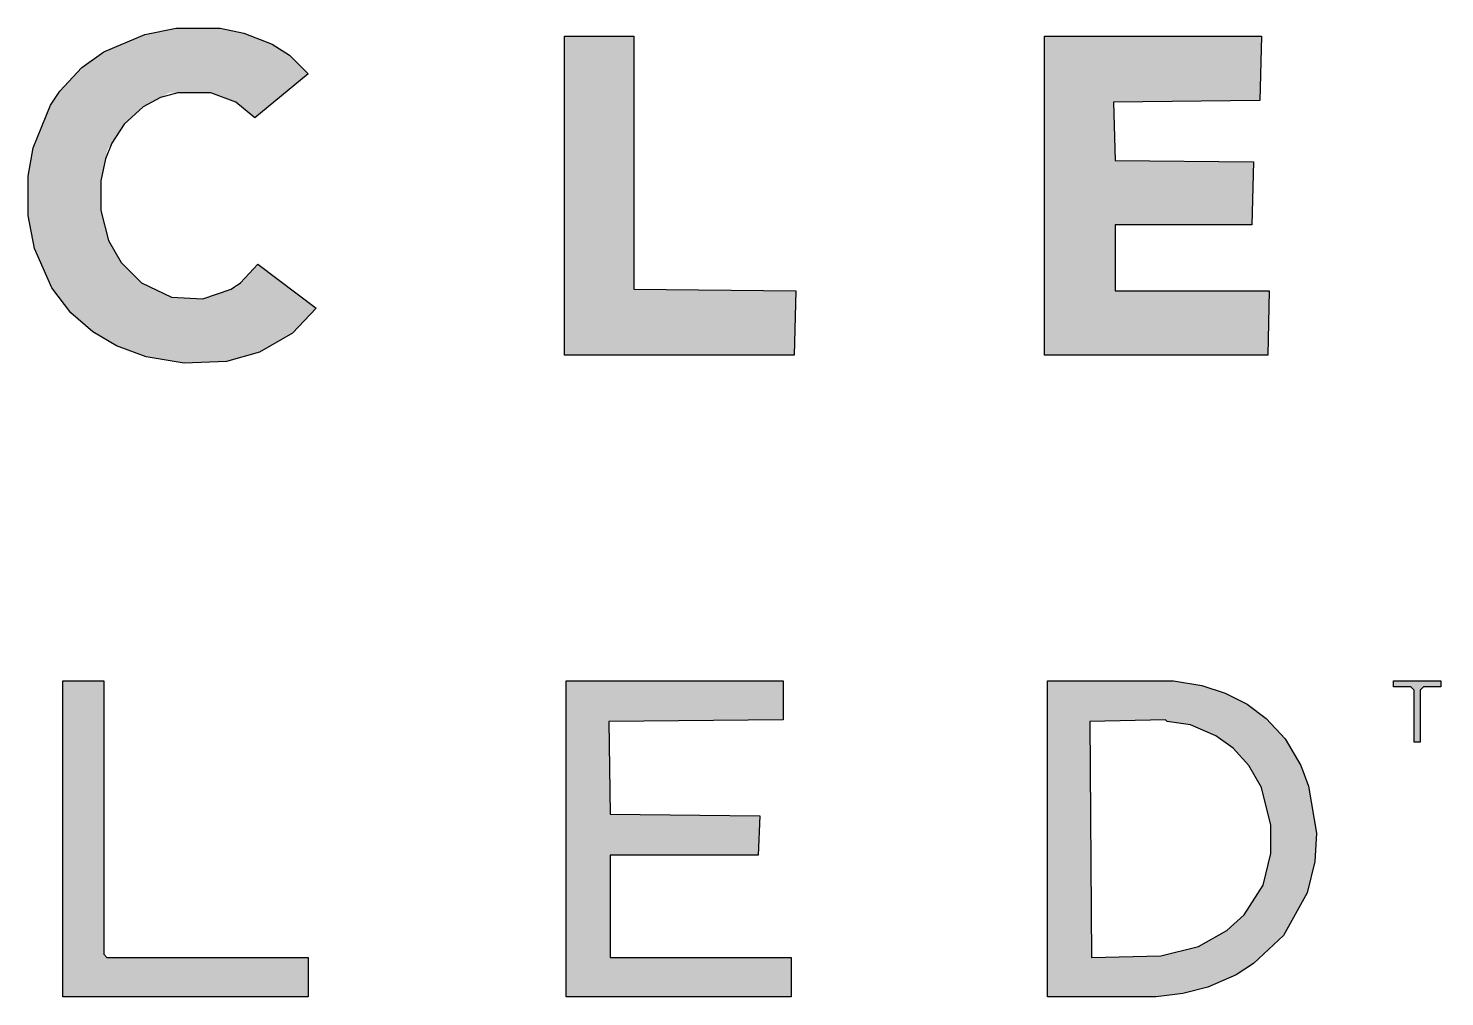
# Model space of a CAD drawing. Header units: millimetres. Extents: x 430 to 9320, y -2045 to 5442.
# Drawn here: x 9319.066 to 9319.625, y 699.17 to 699.552 of the extents above; entities that cross this region are included whole.
import ezdxf

# ---------------------------------------------------------------- set-up
doc = ezdxf.new("R2010")
doc.units = ezdxf.units.MM

# ---------------------------------------------------------------- blocks, each defined once
blk = doc.blocks.new('ClearLED logo')
at = {"linetype": 'Continuous', "true_color": 0x137dc0}
h = blk.add_hatch(color=152, dxfattribs=at)
h.dxf.hatch_style = 1
h.paths.add_polyline_path([(208088.8, 157718.28), (208100.8, 157729.28), (208117.3, 157738.28), (208143.8, 157738.28), (208159.8, 157732.28), (208171.8, 157722.28), (208205.8, 157750.28), (208193.8, 157762.28), (208182.8, 157769.28), (208164.8, 157776.28), (208149.8, 157779.28), (208121.8, 157779.28), (208101.8, 157775.28), (208075.8, 157764.28), (208061.8, 157754.28), (208047.8, 157739.28), (208041.8, 157730.28), (208030.8, 157703.28), (208027.8, 157685.28), (208027.8, 157660.28), (208031.8, 157639.28), (208042.8, 157614.28), (208054.8, 157598.28), (208068.8, 157586.28), (208083.8, 157577.28), (208102.8, 157570.28), (208126.8, 157566.28), (208153.8, 157567.28), (208174.8, 157573.28), (208195.8, 157585.28), (208210.8, 157601.28), (208173.8, 157629.28), (208160.16, 157614.4), (208138.8, 157607.28), (208118.8, 157608.28), (208099.8, 157617.28), (208086.8, 157630.28), (208078.8, 157644.28), (208073.8, 157663.28), (208073.8, 157682.28), (208078.06, 157702.18)])
h.paths.add_polyline_path([(208368.8, 157571.28), (208514.8, 157571.28), (208515.8, 157612.28), (208412.8, 157613.28), (208412.8, 157774.28), (208368.8, 157774.28)])
h.paths.add_polyline_path([(208673.8, 157571.28), (208815.8, 157571.28), (208816.8, 157612.28), (208718.8, 157612.28), (208718.8, 157654.28), (208805.8, 157654.28), (208806.8, 157694.28), (208718.8, 157695.28), (208717.8, 157732.28), (208810.8, 157733.28), (208811.8, 157774.28), (208673.8, 157774.28)])
at = {"linetype": 'Continuous', "true_color": 0x146db6}
h = blk.add_hatch(color=152, dxfattribs=at)
h.dxf.hatch_style = 1
h.paths.add_polyline_path([(208825.8, 157202.28), (208840.8, 157229.28), (208845.8, 157249.28), (208846.8, 157267.28), (208841.8, 157297.28), (208836.8, 157310.28), (208826.8, 157327.28), (208814.8, 157340.28), (208802.8, 157349.28), (208788.8, 157356.28), (208773.8, 157361.28), (208755.8, 157364.28), (208675.8, 157364.28), (208675.8, 157163.28), (208744.8, 157163.28), (208761.8, 157165.28), (208777.8, 157169.28), (208795.8, 157177.28), (208806.8, 157184.28)])
h.paths.add_polyline_path([(208771.8, 157195.28), (208747.8, 157189.28), (208703.8, 157188.28), (208702.8, 157338.28), (208750.8, 157339.28), (208751.8, 157338.28), (208766.8, 157336.28), (208782.8, 157329.28), (208793.8, 157321.28), (208803.8, 157310.28), (208811.8, 157296.28), (208817.8, 157272.28), (208817.8, 157254.28), (208812.8, 157234.28), (208800.8, 157215.28), (208789.8, 157205.28)], flags=16)
h.paths.add_polyline_path([(208492.8, 157278.28), (208397.8, 157279.28), (208396.8, 157338.28), (208507.8, 157339.28), (208507.8, 157364.28), (208369.8, 157364.28), (208369.8, 157163.28), (208512.8, 157163.28), (208512.8, 157188.28), (208397.8, 157188.28), (208397.8, 157253.28), (208491.8, 157253.28)])
h.paths.add_polyline_path([(208075.8, 157364.28), (208049.8, 157364.28), (208049.8, 157163.28), (208205.8, 157163.28), (208205.8, 157188.28), (208077.8, 157188.28), (208075.8, 157190.28)])
h.paths.add_polyline_path([(208912.8, 157358.28), (208914.8, 157360.28), (208925.8, 157360.28), (208925.8, 157364.28), (208895.8, 157364.28), (208895.8, 157360.28), (208906.8, 157360.28), (208908.8, 157358.28), (208908.8, 157325.28), (208912.8, 157325.28)])
h.paths.add_polyline_path([(208942.8, 157356.28), (208955.8, 157325.28), (208958.8, 157325.28), (208971.8, 157356.28), (208972.8, 157325.28), (208976.8, 157325.28), (208977.8, 157364.28), (208969.8, 157364.28), (208962.8, 157346.28), (208956.8, 157336.28), (208944.8, 157364.28), (208936.8, 157364.28), (208936.8, 157326.28), (208941.8, 157325.28)])
at = {"color": 152, "linetype": 'Continuous', "true_color": 0x137dc0}
for points in [[(208121.8, 157779.28), (208149.8, 157779.28), (208164.8, 157776.28), (208182.8, 157769.28), (208193.8, 157762.28), (208205.8, 157750.28), (208171.8, 157722.28), (208159.8, 157732.28), (208143.8, 157738.28), (208122.8, 157738.28), (208111.8, 157735.28), (208100.8, 157729.28), (208088.8, 157718.28), (208080.8, 157706.28), (208076.8, 157696.28), (208073.8, 157682.28), (208073.8, 157663.28), (208078.8, 157644.28), (208086.8, 157630.28), (208099.8, 157617.28), (208118.8, 157608.28), (208138.8, 157607.28), (208156.8, 157613.28), (208162.8, 157617.28), (208173.8, 157629.28), (208210.8, 157601.28), (208195.8, 157585.28), (208174.8, 157573.28), (208153.8, 157567.28), (208126.8, 157566.28), (208102.8, 157570.28), (208083.8, 157577.28), (208068.8, 157586.28), (208054.8, 157598.28), (208042.8, 157614.28), (208031.8, 157639.28), (208027.8, 157660.28), (208027.8, 157685.28), (208030.8, 157703.28), (208041.8, 157730.28), (208047.8, 157739.28), (208061.8, 157754.28), (208075.8, 157764.28), (208101.8, 157775.28), (208121.8, 157779.28)], [(208368.8, 157774.28), (208412.8, 157774.28), (208412.8, 157613.28), (208515.8, 157612.28), (208514.8, 157571.28), (208368.8, 157571.28), (208368.8, 157774.28)], [(208673.8, 157774.28), (208811.8, 157774.28), (208810.8, 157733.28), (208717.8, 157732.28), (208718.8, 157695.28), (208806.8, 157694.28), (208805.8, 157654.28), (208718.8, 157654.28), (208718.8, 157612.28), (208816.8, 157612.28), (208815.8, 157571.28), (208673.8, 157571.28), (208673.8, 157774.28)]]:
    blk.add_lwpolyline(points, dxfattribs=at)
at = {"color": 152, "linetype": 'Continuous', "true_color": 0x146db6}
for points in [[(208049.8, 157364.28), (208075.8, 157364.28), (208075.8, 157190.28), (208077.8, 157188.28), (208205.8, 157188.28), (208205.8, 157163.28), (208049.8, 157163.28), (208049.8, 157364.28)], [(208369.8, 157364.28), (208507.8, 157364.28), (208507.8, 157339.28), (208396.8, 157338.28), (208397.8, 157279.28), (208492.8, 157278.28), (208491.8, 157253.28), (208397.8, 157253.28), (208397.8, 157188.28), (208512.8, 157188.28), (208512.8, 157163.28), (208369.8, 157163.28), (208369.8, 157364.28)], [(208675.8, 157364.28), (208755.8, 157364.28), (208773.8, 157361.28), (208788.8, 157356.28), (208802.8, 157349.28), (208814.8, 157340.28), (208826.8, 157327.28), (208836.8, 157310.28), (208841.8, 157297.28), (208846.8, 157267.28), (208845.8, 157249.28), (208840.8, 157229.28), (208825.8, 157202.28), (208806.8, 157184.28), (208795.8, 157177.28), (208777.8, 157169.28), (208761.8, 157165.28), (208744.8, 157163.28), (208675.8, 157163.28), (208675.8, 157364.28)], [(208895.8, 157364.28), (208925.8, 157364.28), (208925.8, 157360.28), (208914.8, 157360.28), (208912.8, 157358.28), (208912.8, 157325.28), (208908.8, 157325.28), (208908.8, 157358.28), (208906.8, 157360.28), (208895.8, 157360.28), (208895.8, 157364.28)], [(208751.8, 157338.28), (208750.8, 157339.28), (208702.8, 157338.28), (208703.8, 157188.28), (208747.8, 157189.28), (208771.8, 157195.28), (208789.8, 157205.28), (208800.8, 157215.28), (208812.8, 157234.28), (208817.8, 157254.28), (208817.8, 157272.28), (208811.8, 157296.28), (208803.8, 157310.28), (208793.8, 157321.28), (208782.8, 157329.28), (208766.8, 157336.28), (208751.8, 157338.28)]]:
    blk.add_lwpolyline(points, dxfattribs=at)

msp = doc.modelspace()

# ---------------------------------------------------------------- block references
at = {"transparency": 33554687, "xscale": 0.000620754213896102, "yscale": 0.000620754213896102, "zscale": 0.000620754213896102}
msp.add_blockref('ClearLED logo', (9189.93194, 601.61012), dxfattribs=at)

doc.saveas('drawing.dxf')
